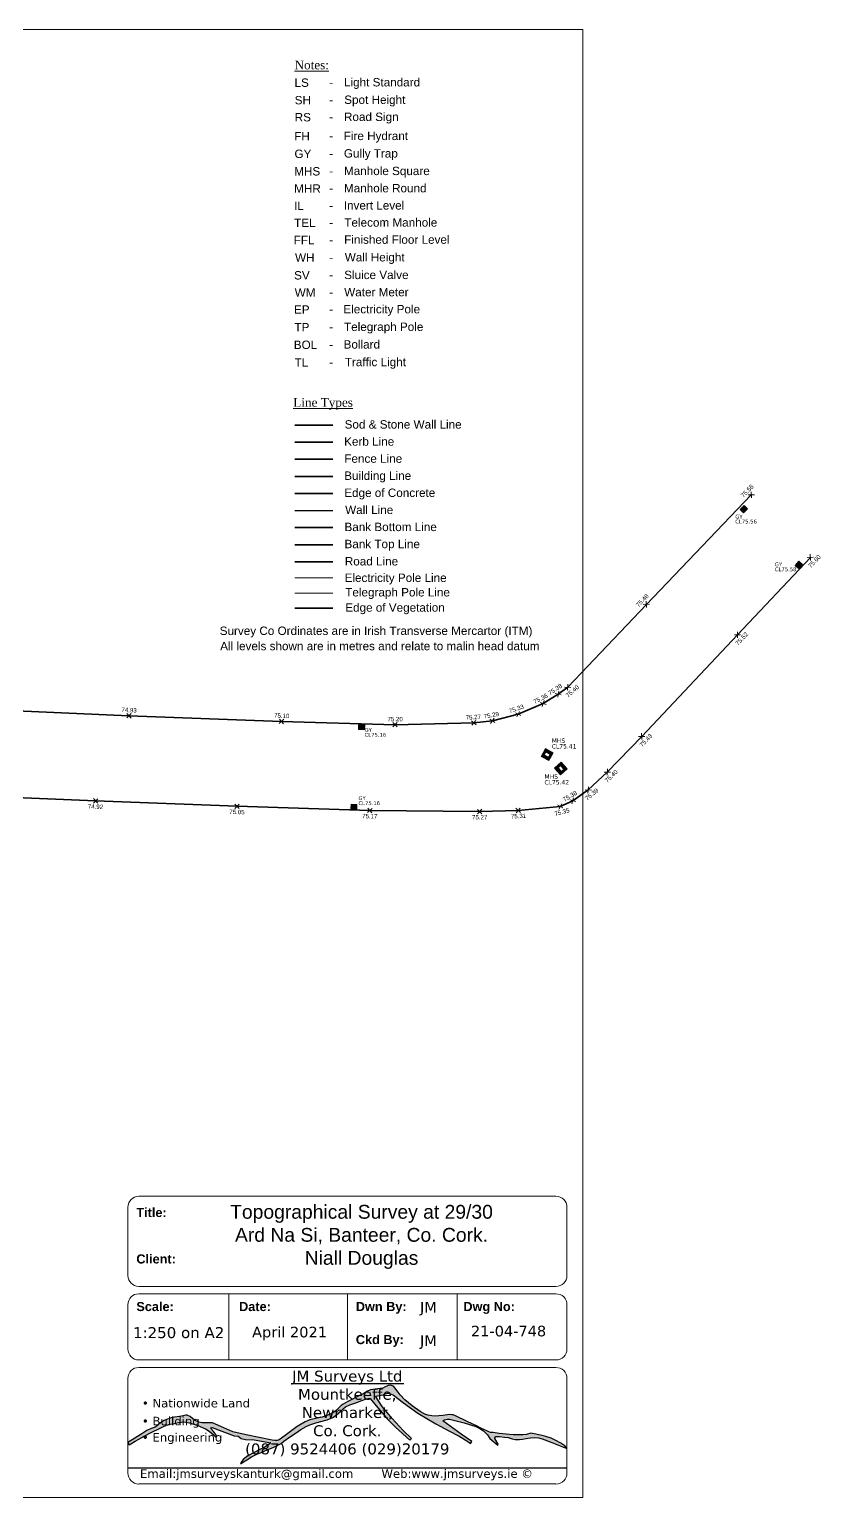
# Model space of a CAD drawing. Header units: metres. Extents: x 538443 to 538604, y 597904 to 598037.
# Drawn here: x 538549.9 to 538604.3, y 597903.9 to 598004.7 of the extents above; entities that cross this region are included whole.
import ezdxf
from ezdxf.enums import TextEntityAlignment as Align

# ---------------------------------------------------------------- set-up
doc = ezdxf.new("R2010")
doc.units = ezdxf.units.M
doc.header["$MEASUREMENT"] = 0
doc.header["$PDMODE"] = 1
doc.header["$PDSIZE"] = 0.1
doc.layers.get('0').update_dxf_attribs({"lineweight": 0})
for name, color, linetype, lineweight in [('$TXTOUTLINES', 7, 'Continuous', 0), ('Bank Bottom Line', 12, 'Continuous', 35), ('Bank Top Line', 20, 'Continuous', 35), ('Building Line', 5, 'Continuous', 35), ('Edge of Concrete Line', 32, 'Continuous', 35), ('Edge of Vegetation Line', 3, 'Continuous', 35), ('Electricity Wire Line', 6, 'Continuous', 0), ('Fence Line', 16, 'Continuous', 35), ('Gully Elevation', 150, 'Continuous', 0), ('Gully Symbol', 150, 'Continuous', 0), ('Gully Text', 150, 'Continuous', 0), ('Kerb Elevation', 7, 'Continuous', 0), ('Kerb Line', 7, 'Continuous', 35), ('Kerb Symbol', 7, 'Continuous', 0), ('Manhole Square Elevation', 7, 'Continuous', 0), ('Manhole Square Symbol', 7, 'Continuous', 0), ('Manhole Square Text', 7, 'Continuous', 0), ('Road Line', 7, 'Continuous', 35), ('Sod and Stone Wall Line', 44, 'Continuous', 35), ('Telecom Wire Line', 4, 'Continuous', 0), ('Text', 7, 'Continuous', 0), ('Track Line', 7, 'Continuous', 35), ('Wall Line', 251, 'Continuous', 35)]:
    doc.layers.add(name, color=color, linetype=linetype, lineweight=lineweight)
doc.layers.add('Logo', color=255, linetype='Continuous')
doc.layers.add('POINTS', color=7, linetype='Continuous')
doc.styles.add('2mm Arial', font='arial.ttf')
doc.styles.add('_1', font='Times New Roman')
doc.styles.add('Manhole Arial 2mm 115', font='verdana.ttf')
doc.styles.add('Manhole TEXT 1.75mm 115', font='arial.ttf')
doc.styles.add('Spot Height Text', font='verdana.ttf')
doc.styles.get("Standard").update_dxf_attribs({"font": 'arial.ttf'})
doc.styles.add('Verdana 1.75', font='verdana.ttf')

# ---------------------------------------------------------------- blocks, each defined once
blk = doc.blocks.new('Gully')
for p, q in [((-0.31, -0.41), (-0.31, 0.41)), ((-0.29, -0.41), (-0.29, 0.41)), ((-0.16, -0.41), (-0.16, 0.41)), ((-0.14, -0.41), (-0.14, 0.41)), ((-0.01, -0.41), (-0.01, 0.41)), ((0.01, -0.41), (0.01, 0.41)), ((0.14, -0.41), (0.14, 0.41)), ((0.16, -0.41), (0.16, 0.41)), ((0.29, -0.41), (0.29, 0.41)), ((0.31, -0.41), (0.31, 0.41))]:
    blk.add_line(p, q)
for points in [[(0.5, 0.5), (-0.5, 0.5), (-0.5, -0.5), (0.5, -0.5)], [(0.43, 0.41), (-0.43, 0.41), (-0.43, -0.41), (0.43, -0.41)]]:
    blk.add_lwpolyline(points, close=True)
blk = doc.blocks.new('CROSS')
at = {"color": 0}
for points in [[(0.5, 0.5), (-0.5, -0.5)], [(0.5, -0.5), (-0.5, 0.5)]]:
    blk.add_lwpolyline(points, dxfattribs=at)
blk = doc.blocks.new('3')
at = {"layer": 'Bank Bottom Line'}
blk.add_line((722557.466, 725572.721), (722559.236, 725572.721), dxfattribs=at)
at = {"layer": 'Bank Top Line'}
blk.add_line((722557.466, 725571.926), (722559.236, 725571.926), dxfattribs=at)
at = {"layer": 'Building Line'}
blk.add_line((722557.466, 725575.105), (722559.236, 725575.105), dxfattribs=at)
at = {"layer": 'Edge of Concrete Line'}
blk.add_line((722557.466, 725574.31), (722559.236, 725574.31), dxfattribs=at)
at = {"layer": 'Edge of Vegetation Line'}
blk.add_line((722557.466, 725568.968), (722559.236, 725568.968), dxfattribs=at)
at = {"layer": 'Electricity Wire Line'}
blk.add_line((722557.466, 725570.387), (722559.236, 725570.387), dxfattribs=at)
at = {"layer": 'Fence Line'}
blk.add_line((722557.466, 725575.9), (722559.236, 725575.9), dxfattribs=at)
at = {"layer": 'Road Line'}
blk.add_line((722557.466, 725571.124), (722559.236, 725571.124), dxfattribs=at)
at = {"layer": 'Sod and Stone Wall Line'}
blk.add_line((722557.466, 725577.49), (722559.236, 725577.49), dxfattribs=at)
at = {"layer": 'Telecom Wire Line'}
blk.add_line((722557.466, 725569.678), (722559.236, 725569.678), dxfattribs=at)
at = {"layer": 'Track Line'}
blk.add_line((722557.466, 725576.695), (722559.236, 725576.695), dxfattribs=at)
at = {"layer": 'Wall Line', "linetype": 'Continuous', "lineweight": 30}
blk.add_line((722557.466, 725573.516), (722559.236, 725573.516), dxfattribs=at)
at = {"layer": 'Text', "style": 'Manhole TEXT 1.75mm 115'}
for s, height, p in [('LS', 0.3897, (722558.125, 725593.423)), ('-', 0.39, (722559.25, 725593.436)), ('Light Standard', 0.38972, (722563.302, 725593.442)), ('SH', 0.3897, (722558.222, 725592.609)), ('-', 0.39, (722559.25, 725592.622)), ('Spot Height', 0.38972, (722562.616, 725592.628)), ('RS', 0.3897, (722558.222, 725591.815)), ('-', 0.39, (722559.25, 725591.828)), ('Road Sign', 0.3897, (722562.303, 725591.834)), ('FH', 0.3897, (722558.173, 725590.927)), ('Fire Hydrant', 0.38972, (722562.743, 725590.946)), ('-', 0.39, (722559.25, 725590.94)), ('GY', 0.3897, (722558.243, 725590.112)), ('-', 0.39, (722559.25, 725590.126)), ('Gully Trap', 0.3897, (722562.266, 725590.132)), ('MHS', 0.3897, (722558.655, 725589.298)), ('-', 0.39, (722559.25, 725589.311)), ('Manhole Square', 0.38972, (722563.753, 725589.317)), ('MHR', 0.3897, (722558.682, 725588.496)), ('-', 0.39, (722559.25, 725588.51)), ('Manhole Round', 0.38972, (722563.602, 725588.516)), ('IL', 0.3897, (722557.893, 725587.695)), ('-', 0.39, (722559.25, 725587.708)), ('Invert Level', 0.38972, (722562.565, 725587.714)), ('TEL', 0.3897, (722558.438, 725586.9)), ('Telecom Manhole', 0.38972, (722564.103, 725586.919)), ('FFL', 0.3897, (722558.389, 725586.103)), ('-', 0.39, (722559.25, 725586.913)), ('Finished Floor Level', 0.38972, (722564.671, 725586.122)), ('-', 0.39, (722559.25, 725586.112)), ('WH', 0.3897, (722558.389, 725585.282)), ('-', 0.39, (722559.25, 725585.295)), ('Wall Height', 0.38972, (722562.58, 725585.301)), ('SV', 0.3897, (722558.165, 725584.461)), ('-', 0.39, (722559.25, 725584.474)), ('Sluice Valve', 0.38972, (722562.765, 725584.48)), ('WM', 0.3897, (722558.434, 725583.658)), ('-', 0.39, (722559.25, 725583.672)), ('Water Meter', 0.38972, (722562.765, 725583.678)), ('EP', 0.3897, (722558.16, 725582.867)), ('-', 0.39, (722559.25, 725582.88)), ('Electricity Pole', 0.38972, (722563.302, 725582.886)), ('TP', 0.3897, (722558.15, 725582.047)), ('Telegraph Pole', 0.38972, (722563.455, 725582.066)), ('-', 0.39, (722559.25, 725582.06)), ('BOL', 0.3897, (722558.514, 725581.227)), ('-', 0.39, (722559.25, 725581.24)), ('Bollard', 0.3897, (722561.438, 725581.246)), ('TL', 0.3897, (722558.098, 725580.407)), ('-', 0.39, (722559.25, 725580.42)), ('Traffic Light', 0.38972, (722562.643, 725580.426)), ('Sod & Stone Wall Line', 0.38972, (722565.236, 725577.524)), ('Kerb Line', 0.3897, (722562.098, 725576.729)), ('Fence Line', 0.3897, (722562.469, 725575.934)), ('Building Line', 0.38972, (722562.888, 725575.139)), ('Edge of Concrete', 0.38972, (722564.009, 725574.344)), ('Wall Line', 0.3897, (722562.053, 725573.549)), ('Bank Bottom Line', 0.38972, (722564.08, 725572.755)), ('Bank Top Line', 0.38972, (722563.294, 725571.96)), ('Road Line', 0.3897, (722562.28, 725571.157)), ('Electricity Pole Line', 0.38972, (722564.538, 725570.39)), ('Telegraph Pole Line', 0.38972, (722564.691, 725569.715)), ('Edge of Vegetation', 0.38972, (722564.45, 725569.006)), ('Survey Co Ordinates are in Irish Transverse Mercartor (ITM) ', 0.38972, (722568.679, 725567.924)), ('All levels shown are in metres and relate to malin head datum', 0.38972, (722568.857, 725567.213))]:
    blk.add_text(s, height=height, dxfattribs=at).set_placement(p, align=Align.MIDDLE_RIGHT)
at = {"layer": 'Text', "width": 3.29667, "attachment_point": 2, "style": '_1'}
for s, insert, char_height in [('{\\LNotes:}', (722558.259, 725594.451), 0.406), ('{\\LLine Types}', (722558.788, 725578.749), 0.40596)]:
    blk.add_mtext(s, dxfattribs=dict(at, insert=insert, char_height=char_height))
blk = doc.blocks.new('1')
at = {"layer": 'Logo'}
blk.add_hatch(color=256, dxfattribs=at).paths.add_polyline_path([(538575.04, 597911.41), (538574.93, 597911.51), (538574.81, 597911.56), (538574.71, 597911.58), (538574.58, 597911.57), (538574.48, 597911.52), (538574.37, 597911.47), (538574.21, 597911.39), (538574.03, 597911.35), (538573.52, 597911.28), (538573.36, 597911.26), (538573.16, 597911.17), (538572.9, 597911.02), (538572.65, 597910.9), (538571.8, 597910.46), (538571.49, 597910.28), (538571.35, 597910.19), (538571.16, 597910), (538570.93, 597909.79), (538570.71, 597909.64), (538570.29, 597909.47), (538570.03, 597909.38), (538569.7, 597909.31), (538569.18, 597909.2), (538568.88, 597909.07), (538568.33, 597908.74), (538567.49, 597908.14), (538567.09, 597907.84), (538566.95, 597907.79), (538566.79, 597907.79), (538566.6, 597907.82), (538564.82, 597908.17), (538563.91, 597908.38), (538563.08, 597908.74), (538562.5, 597908.99), (538562.4, 597909), (538562.24, 597909), (538562.1, 597908.99), (538561.79, 597909), (538561.56, 597909.05), (538561.32, 597909.16), (538561.15, 597909.27), (538560.96, 597909.43), (538560.86, 597909.49), (538560.75, 597909.53), (538560.66, 597909.53), (538560.48, 597909.49), (538560.23, 597909.43), (538559.9, 597909.38), (538559.6, 597909.31), (538559.34, 597909.23), (538559.17, 597909.16), (538558.93, 597909.01), (538558.76, 597908.86), (538558.7, 597908.79), (538558.57, 597908.71), (538558.29, 597908.62), (538557.99, 597908.47), (538557.64, 597908.25), (538556.69, 597907.64), (538556.78, 597907.49), (538557.18, 597907.74), (538557.44, 597907.88), (538557.81, 597908.09), (538558.29, 597908.34), (538558.9, 597908.64), (538559.09, 597908.72), (538559.35, 597908.83), (538559.6, 597908.9), (538559.88, 597908.95), (538560.17, 597909.02), (538560.54, 597909.06), (538560.92, 597909), (538561.5, 597908.81), (538562.03, 597908.58), (538562.28, 597908.42), (538562.55, 597908.2), (538562.7, 597908.04), (538562.81, 597908.06), (538562.71, 597908.21), (538562.56, 597908.4), (538562.39, 597908.61), (538562.43, 597908.69), (538562.47, 597908.68), (538563.98, 597908.11), (538564.26, 597908.09), (538564.48, 597907.92), (538564.78, 597907.85), (538565.37, 597907.83), (538566.5, 597907.63), (538566.31, 597907.47), (538566.06, 597907.31), (538565.76, 597907.16), (538565.36, 597906.96), (538564.94, 597906.73), (538564.61, 597906.47), (538564.44, 597906.25), (538564.42, 597906.2), (538564.46, 597906.2), (538564.57, 597906.28), (538564.86, 597906.46), (538565.18, 597906.66), (538565.51, 597906.82), (538565.84, 597906.97), (538566.25, 597907.14), (538566.66, 597907.31), (538567.22, 597907.57), (538567.4, 597907.74), (538567.72, 597907.97), (538568.24, 597908.32), (538568.58, 597908.54), (538568.93, 597908.74), (538569.19, 597908.87), (538569.6, 597909), (538570.37, 597909.21), (538570.76, 597909.37), (538571.02, 597909.56), (538571.33, 597909.8), (538571.48, 597909.97), (538571.65, 597910.1), (538571.94, 597910.23), (538572.34, 597910.37), (538572.77, 597910.54), (538573.09, 597910.65), (538573.2, 597910.68), (538573.33, 597910.66), (538573.46, 597910.53), (538573.74, 597910.17), (538574.55, 597909.22), (538575.08, 597908.71), (538576.06, 597907.81), (538576.17, 597907.93), (538575.6, 597908.48), (538574.85, 597909.29), (538574.17, 597910.13), (538573.7, 597910.84), (538574.23, 597910.93), (538574.38, 597911), (538574.53, 597911.03), (538574.74, 597911), (538574.93, 597910.91), (538575.62, 597910.38), (538576.62, 597909.66), (538577.84, 597908.94), (538578.75, 597908.45), (538579.46, 597908.08), (538579.97, 597907.77), (538580.22, 597907.59), (538580.32, 597907.71), (538579.58, 597908.23), (538578.33, 597909.14), (538578.45, 597909.21), (538578.65, 597909.26), (538578.79, 597909.25), (538578.96, 597909.21), (538579.79, 597908.99), (538580.6, 597908.74), (538580.87, 597908.61), (538581.13, 597908.45), (538581.4, 597908.17), (538581.55, 597907.93), (538581.7, 597907.8), (538582.11, 597907.47), (538582.14, 597907.53), (538581.9, 597907.92), (538581.91, 597907.96), (538581.96, 597908.07), (538582.21, 597908.05), (538582.56, 597908.02), (538582.82, 597908), (538583.1, 597907.9), (538583.29, 597907.86), (538583.59, 597907.85), (538583.81, 597907.88), (538584.06, 597907.93), (538584.36, 597907.98), (538584.61, 597907.99), (538584.91, 597907.97), (538585.15, 597907.89), (538585.81, 597907.65), (538586.84, 597907.24), (538586.8, 597907.3), (538586.7, 597907.41), (538586.44, 597907.6), (538586.09, 597907.78), (538585.76, 597907.94), (538585.41, 597908.05), (538585.04, 597908.15), (538584.49, 597908.27), (538584.38, 597908.28), (538584.07, 597908.2), (538583.82, 597908.18), (538583.64, 597908.17), (538583.15, 597908.18), (538582.69, 597908.21), (538582.2, 597908.27), (538581.78, 597908.33), (538581.6, 597908.34), (538581.48, 597908.38), (538581.34, 597908.45), (538581.15, 597908.53), (538580.93, 597908.64), (538580.68, 597908.77), (538580, 597909.1), (538579.19, 597909.48), (538579.03, 597909.54), (538578.94, 597909.56), (538578.79, 597909.57), (538578.64, 597909.56), (538578.33, 597909.5), (538578.05, 597909.47), (538577.81, 597909.45), (538577.57, 597909.47), (538577.3, 597909.53), (538577.1, 597909.6), (538576.77, 597909.78), (538576.21, 597910.16), (538575.72, 597910.57), (538575.4, 597910.92), (538575.25, 597911.11)])
at = {"lineweight": 0}
for p, q in [((538557.44, 597924.56), (538586.1, 597924.56)), ((538556.69, 597919.12), (538556.69, 597923.81)), ((538586.85, 597923.81), (538586.85, 597919.12)), ((538557.44, 597918.37), (538586.1, 597918.37)), ((538557.44, 597917.86), (538586.1, 597917.86)), ((538563.63, 597917.86), (538563.63, 597913.32)), ((538571.77, 597917.86), (538571.77, 597913.32)), ((538579.31, 597917.86), (538579.31, 597913.32)), ((538556.69, 597914.07), (538556.69, 597917.11)), ((538586.85, 597914.07), (538586.85, 597917.11)), ((538557.44, 597913.32), (538586.1, 597913.32)), ((538557.44, 597912.81), (538586.1, 597912.81)), ((538556.69, 597905.55), (538556.69, 597912.05)), ((538586.85, 597905.55), (538586.85, 597912.05)), ((538557.44, 597904.8), (538586.1, 597904.8))]:
    blk.add_line(p, q, dxfattribs=at)
for centre, start, end in [((538557.44, 597923.81), 90, 180), ((538586.1, 597923.81), 0, 90), ((538557.44, 597919.12), 180, 270), ((538586.1, 597919.12), 270, 0), ((538557.44, 597917.11), 90, 180), ((538586.1, 597917.11), 0, 90), ((538557.44, 597914.07), 180, 270), ((538586.1, 597914.07), 270, 0), ((538557.44, 597912.05), 90, 180), ((538586.1, 597912.05), 0, 90), ((538557.44, 597905.55), 180, 270), ((538586.1, 597905.55), 270, 0)]:
    blk.add_arc(centre, 0.754, start, end, dxfattribs=at)
at = {"layer": 'Logo'}
blk.add_lwpolyline([(538556.69, 597907.64), (538556.78, 597907.49), (538557.18, 597907.74), (538557.44, 597907.88), (538557.81, 597908.09), (538558.29, 597908.34), (538558.9, 597908.64), (538559.09, 597908.72), (538559.35, 597908.83), (538559.6, 597908.9), (538559.88, 597908.95), (538560.17, 597909.02), (538560.54, 597909.06), (538560.92, 597909), (538561.5, 597908.81), (538562.03, 597908.58), (538562.28, 597908.42), (538562.55, 597908.2), (538562.7, 597908.04), (538562.81, 597908.06), (538562.71, 597908.21), (538562.56, 597908.4), (538562.39, 597908.61), (538562.43, 597908.69), (538562.47, 597908.68), (538563.98, 597908.11), (538564.26, 597908.09), (538564.48, 597907.92), (538564.78, 597907.85), (538565.37, 597907.83), (538566.5, 597907.63), (538566.31, 597907.47), (538566.06, 597907.31), (538565.76, 597907.16), (538565.36, 597906.96), (538564.94, 597906.73), (538564.61, 597906.47), (538564.44, 597906.25), (538564.42, 597906.2), (538564.46, 597906.2), (538564.57, 597906.28), (538564.86, 597906.46), (538565.18, 597906.66), (538565.51, 597906.82), (538565.84, 597906.97), (538566.25, 597907.14), (538566.66, 597907.31), (538567.22, 597907.57), (538567.4, 597907.74), (538567.72, 597907.97), (538568.24, 597908.32), (538568.58, 597908.54), (538568.93, 597908.74), (538569.19, 597908.87), (538569.6, 597909), (538570.37, 597909.21), (538570.76, 597909.37), (538571.02, 597909.56), (538571.33, 597909.8), (538571.48, 597909.97), (538571.65, 597910.1), (538571.94, 597910.23), (538572.34, 597910.37), (538572.77, 597910.54), (538573.09, 597910.65), (538573.2, 597910.68), (538573.33, 597910.66), (538573.46, 597910.53), (538573.74, 597910.17), (538574.55, 597909.22), (538575.08, 597908.71), (538576.06, 597907.81), (538576.17, 597907.93), (538575.6, 597908.48), (538574.85, 597909.29), (538574.17, 597910.13), (538573.7, 597910.84), (538574.23, 597910.93), (538574.38, 597911), (538574.53, 597911.03), (538574.74, 597911), (538574.93, 597910.91), (538575.62, 597910.38), (538576.62, 597909.66), (538577.84, 597908.94), (538578.75, 597908.45), (538579.46, 597908.08), (538579.97, 597907.77), (538580.22, 597907.59), (538580.32, 597907.71), (538579.58, 597908.23), (538578.33, 597909.14), (538578.45, 597909.21), (538578.65, 597909.26), (538578.79, 597909.25), (538578.96, 597909.21), (538579.79, 597908.99), (538580.6, 597908.74), (538580.87, 597908.61), (538581.13, 597908.45), (538581.4, 597908.17), (538581.55, 597907.93), (538581.7, 597907.8), (538582.11, 597907.47), (538582.14, 597907.53), (538581.9, 597907.92), (538581.91, 597907.96), (538581.96, 597908.07), (538582.21, 597908.05), (538582.56, 597908.02), (538582.82, 597908), (538583.1, 597907.9), (538583.29, 597907.86), (538583.59, 597907.85), (538583.81, 597907.88), (538584.06, 597907.93), (538584.36, 597907.98), (538584.61, 597907.99), (538584.91, 597907.97), (538585.15, 597907.89), (538585.81, 597907.65), (538586.84, 597907.24), (538586.8, 597907.3), (538586.7, 597907.41), (538586.44, 597907.6), (538586.09, 597907.78), (538585.76, 597907.94), (538585.41, 597908.05), (538585.04, 597908.15), (538584.48, 597908.27), (538584.46, 597908.27), (538584.38, 597908.28), (538584.07, 597908.2), (538583.82, 597908.18), (538583.64, 597908.17), (538583.15, 597908.18), (538582.69, 597908.21), (538582.2, 597908.27), (538581.78, 597908.33), (538581.6, 597908.34), (538581.48, 597908.38), (538581.34, 597908.45), (538581.15, 597908.53), (538580.93, 597908.64), (538580.68, 597908.77), (538580, 597909.1), (538579.19, 597909.48), (538579.03, 597909.54), (538578.94, 597909.56), (538578.79, 597909.57), (538578.64, 597909.56), (538578.33, 597909.5), (538578.05, 597909.47), (538577.81, 597909.45), (538577.57, 597909.47), (538577.3, 597909.53), (538577.1, 597909.6), (538576.77, 597909.78), (538576.21, 597910.16), (538575.72, 597910.57), (538575.4, 597910.92), (538575.25, 597911.11), (538575.04, 597911.41), (538574.93, 597911.51), (538574.81, 597911.56), (538574.71, 597911.58), (538574.58, 597911.57), (538574.48, 597911.52), (538574.37, 597911.47), (538574.21, 597911.39), (538574.03, 597911.35), (538573.52, 597911.28), (538573.36, 597911.26), (538573.16, 597911.17), (538572.9, 597911.02), (538572.65, 597910.9), (538571.8, 597910.46), (538571.49, 597910.28), (538571.35, 597910.19), (538571.16, 597910), (538570.93, 597909.79), (538570.71, 597909.64), (538570.29, 597909.47), (538570.03, 597909.38), (538569.7, 597909.31), (538569.18, 597909.2), (538568.88, 597909.07), (538568.33, 597908.74), (538567.49, 597908.14), (538567.09, 597907.84), (538566.95, 597907.79), (538566.79, 597907.79), (538566.6, 597907.82), (538564.82, 597908.17), (538563.91, 597908.38), (538563.08, 597908.74), (538562.5, 597908.99), (538562.4, 597909), (538562.24, 597909), (538562.1, 597908.99), (538561.79, 597909), (538561.56, 597909.05), (538561.32, 597909.16), (538561.15, 597909.27), (538560.96, 597909.43), (538560.86, 597909.49), (538560.75, 597909.53), (538560.66, 597909.53), (538560.48, 597909.49), (538560.23, 597909.43), (538559.9, 597909.38), (538559.6, 597909.31), (538559.34, 597909.23), (538559.17, 597909.16), (538558.93, 597909.01), (538558.76, 597908.86), (538558.7, 597908.79), (538558.57, 597908.71), (538558.29, 597908.62), (538557.99, 597908.47), (538557.64, 597908.25), (538556.69, 597907.64)], dxfattribs=at)
at = {"layer": 'Logo', "color": 1, "lineweight": 30}
for points in [[(538567.9, 597911.69), (538575.65, 597911.69)], [(538556.69, 597905.91), (538586.85, 597905.91)]]:
    blk.add_lwpolyline(points, dxfattribs=at)
at = {"layer": 'Text', "style": 'Spot Height Text'}
for s, height, p in [('JM', 0.729, (538576.76, 597916.57)), ('1:250 on A2', 0.7517, (538557.04, 597914.82)), ('April 2021', 0.729, (538565.22, 597914.87)), ('21-04-748', 0.728, (538580.26, 597914.94)), ('JM', 0.729, (538576.76, 597914.27)), ('Email:jmsurveyskanturk@gmail.com', 0.5831, (538557.52, 597905.22)), ('Web:www.jmsurveys.ie ©', 0.5831, (538574.11, 597905.22))]:
    blk.add_text(s, height=height, dxfattribs=at).set_placement(p)
at = {"layer": 'Text', "color": 1, "style": 'Spot Height Text'}
for s, height, p in [('• Nationwide Land', 0.5831, (538557.65, 597910.06)), ('• Building', 0.583, (538557.65, 597908.83)), ('• Engineering', 0.5831, (538557.65, 597907.71))]:
    blk.add_text(s, height=height, dxfattribs=at).set_placement(p)
at = {"layer": 'Text'}
for s, insert, char_height, width, attachment_point in [('{\\fArial|b1|i0|c0|p34;Title:}', (538557.27, 597923.76), 0.6248, 6.7685, 1), ('\\pt18.3;Topographical Survey at 29/30 \\PArd Na Si, Banteer, Co. Cork.\\PNiall Douglas', (538572.74, 597921.77), 0.9489, 25.451, 5), ('{\\fArial|b1|i0|c0|p34;Client:}', (538557.27, 597920.57), 0.6248, 6.7685, 1), ('{\\fArial|b1|i0|c0|p34;Scale:}', (538557.27, 597917.3), 0.6248, 6.9055, 1), ('{\\fArial|b1|i0|c0|p34;Date:}', (538564.33, 597917.3), 0.6248, 6.9055, 1), ('{\\fArial|b1|i0|c0|p34;Dwn By:}', (538572.35, 597917.3), 0.6248, 6.9055, 1), ('{\\fArial|b1|i0|c0|p34;Dwg No:}', (538579.74, 597917.3), 0.6248, 6.9055, 1), ('{\\fArial|b1|i0|c0|p34;Ckd By:}', (538572.35, 597915.03), 0.6248, 6.9055, 1)]:
    blk.add_mtext(s, dxfattribs=dict(at, insert=insert, char_height=char_height, width=width, attachment_point=attachment_point))
at = {"layer": 'Text', "insert": (538571.76, 597909.64), "char_height": 0.7497, "width": 25.7908, "attachment_point": 5, "style": 'Verdana 1.75'}
blk.add_mtext('JM {\\C1;Surveys} Ltd\\PMountkeeffe,\\PNewmarket,\\PCo. Cork.\\P(087) 9524406 (029)20179', dxfattribs=at)

msp = doc.modelspace()

# ---------------------------------------------------------------- linework, layer by layer
at = {"layer": '$TXTOUTLINES', "color": 7}
msp.add_lwpolyline([(538443.35, 598004.72), (538587.95, 598004.72), (538587.95, 597903.86), (538443.35, 597903.86)], close=True, dxfattribs=at)
at = {"layer": 'Kerb Line'}
for points in [[(538546.94, 597958), (538556.76, 597957.57), (538567.24, 597957.18), (538575.05, 597956.95), (538580.45, 597957.08), (538581.73, 597957.22), (538583.5, 597957.68), (538585.22, 597958.41), (538586.26, 597959.05), (538586.91, 597959.53), (538592.31, 597965.22), (538599.52, 597972.74)], [(538603.58, 597968.45), (538598.57, 597963.13), (538591.99, 597956.15), (538589.63, 597953.7), (538588.32, 597952.47), (538587.25, 597951.73), (538586.4, 597951.34), (538583.51, 597951.07), (538580.86, 597950.99), (538573.31, 597951.06), (538564.19, 597951.35), (538554.47, 597951.72), (538546.19, 597952.07)]]:
    msp.add_lwpolyline(points, dxfattribs=at)
at = {"layer": 'Manhole Square Symbol'}
for p, q in [((538585.38, 597955.31), (538585.09, 597954.78)), ((538585.35, 597954.85), (538585.09, 597954.78)), ((538585.62, 597954.49), (538585.09, 597954.78)), ((538585.32, 597954.91), (538585.13, 597954.85)), ((538585.17, 597954.73), (538585.13, 597954.86)), ((538585.43, 597954.81), (538585.16, 597954.74)), ((538585.36, 597954.98), (538585.17, 597954.93)), ((538585.24, 597954.69), (538585.17, 597954.93)), ((538585.4, 597955.06), (538585.21, 597955)), ((538585.32, 597954.65), (538585.21, 597955.01)), ((538585.5, 597954.77), (538585.24, 597954.69)), ((538585.61, 597955.18), (538585.25, 597955.08)), ((538585.31, 597954.9), (538585.26, 597955.08)), ((538585.53, 597955.22), (538585.29, 597955.15)), ((538585.35, 597954.97), (538585.3, 597955.16)), ((538585.41, 597955.07), (538585.3, 597954.88)), ((538585.59, 597954.72), (538585.3, 597954.88)), ((538585.58, 597954.73), (538585.31, 597954.65)), ((538585.39, 597954.61), (538585.32, 597954.87)), ((538585.46, 597955.26), (538585.33, 597955.23)), ((538585.39, 597955.05), (538585.34, 597955.23)), ((538585.91, 597955.02), (538585.38, 597955.31)), ((538585.46, 597955.04), (538585.38, 597955.31)), ((538585.47, 597954.57), (538585.39, 597954.83)), ((538585.7, 597954.91), (538585.41, 597955.07)), ((538585.68, 597955.14), (538585.42, 597955.06)), ((538585.53, 597955), (538585.45, 597955.27)), ((538585.54, 597954.53), (538585.47, 597954.79)), ((538585.76, 597955.1), (538585.5, 597955.02)), ((538585.61, 597954.96), (538585.53, 597955.23)), ((538585.62, 597954.49), (538585.54, 597954.75)), ((538585.83, 597955.06), (538585.57, 597954.98)), ((538585.7, 597954.91), (538585.59, 597954.72)), ((538585.68, 597954.92), (538585.6, 597955.18)), ((538585.79, 597954.79), (538585.6, 597954.74)), ((538585.66, 597954.56), (538585.61, 597954.75)), ((538585.91, 597955.02), (538585.62, 597954.49)), ((538585.83, 597954.87), (538585.64, 597954.81)), ((538585.91, 597955.02), (538585.65, 597954.94)), ((538585.7, 597954.64), (538585.65, 597954.82)), ((538585.78, 597954.79), (538585.68, 597955.14)), ((538585.87, 597954.94), (538585.68, 597954.89)), ((538585.74, 597954.71), (538585.69, 597954.9)), ((538585.82, 597954.86), (538585.75, 597955.1)), ((538585.86, 597954.94), (538585.83, 597955.06)), ((538585.74, 597954.72), (538585.39, 597954.61)), ((538585.7, 597954.64), (538585.46, 597954.57)), ((538585.66, 597954.57), (538585.54, 597954.53)), ((538586.01, 597953.96), (538586.46, 597954.38)), ((538586.01, 597953.96), (538586.42, 597953.51)), ((538586.01, 597953.96), (538586.29, 597953.95)), ((538586.08, 597954.03), (538586.07, 597953.9)), ((538586.07, 597954.02), (538586.27, 597954.02)), ((538586.07, 597953.9), (538586.35, 597953.89)), ((538586.14, 597954.09), (538586.13, 597953.83)), ((538586.13, 597953.84), (538586.41, 597953.82)), ((538586.14, 597954.08), (538586.33, 597954.07)), ((538586.18, 597953.77), (538586.46, 597953.76)), ((538586.21, 597954.15), (538586.19, 597953.77)), ((538586.2, 597954.14), (538586.4, 597954.13)), ((538586.25, 597954), (538586.41, 597954.15)), ((538586.25, 597954), (538586.48, 597953.75)), ((538586.26, 597953.98), (538586.25, 597953.7)), ((538586.27, 597954.2), (538586.26, 597954.01)), ((538586.27, 597954.2), (538586.64, 597954.18)), ((538586.32, 597953.92), (538586.31, 597953.64)), ((538586.33, 597954.26), (538586.59, 597954.25)), ((538586.33, 597954.26), (538586.33, 597954.07)), ((538586.38, 597953.85), (538586.37, 597953.57)), ((538586.39, 597954.32), (538586.53, 597954.31)), ((538586.4, 597954.32), (538586.39, 597954.13)), ((538586.41, 597954.15), (538586.64, 597953.9)), ((538586.42, 597954.13), (538586.7, 597954.12)), ((538586.42, 597953.51), (538586.88, 597953.93)), ((538586.44, 597953.79), (538586.42, 597953.51)), ((538586.46, 597954.38), (538586.45, 597954.1)), ((538586.46, 597954.38), (538586.88, 597953.93)), ((538586.48, 597954.07), (538586.76, 597954.06)), ((538586.48, 597953.75), (538586.64, 597953.9)), ((538586.5, 597953.77), (538586.49, 597953.57)), ((538586.49, 597953.76), (538586.69, 597953.75)), ((538586.52, 597954.32), (538586.51, 597954.04)), ((538586.54, 597954), (538586.82, 597953.99)), ((538586.55, 597953.82), (538586.75, 597953.81)), ((538586.56, 597953.82), (538586.55, 597953.63)), ((538586.58, 597954.25), (538586.57, 597953.97)), ((538586.6, 597953.94), (538586.88, 597953.93)), ((538586.62, 597953.88), (538586.82, 597953.87)), ((538586.63, 597953.88), (538586.62, 597953.69)), ((538586.64, 597954.19), (538586.63, 597953.91)), ((538586.7, 597954.12), (538586.68, 597953.75)), ((538586.76, 597954.06), (538586.75, 597953.8)), ((538586.82, 597954), (538586.81, 597953.86)), ((538586.24, 597953.71), (538586.62, 597953.69)), ((538586.3, 597953.64), (538586.56, 597953.63)), ((538586.36, 597953.58), (538586.49, 597953.57))]:
    msp.add_line(p, q, dxfattribs=at)
at = {"layer": 'POINTS'}
for p in [(538599.03, 597972.03), (538599.52, 597972.74), (538598.75, 597971.74), (538599.3, 597971.81), (538602.51, 597967.88), (538603.03, 597967.96), (538603.58, 597968.45), (538602.76, 597967.68), (538592.31, 597965.22), (538598.57, 597963.13), (538586.26, 597959.05), (538586.91, 597959.53), (538585.22, 597958.41), (538556.76, 597957.57), (538567.24, 597957.18), (538572.53, 597956.96), (538575.05, 597956.95), (538580.45, 597957.08), (538581.73, 597957.22), (538583.5, 597957.68), (538572.52, 597956.62), (538572.95, 597956.61), (538591.99, 597956.15), (538585.09, 597954.77), (538585.91, 597955.02), (538585.62, 597954.49), (538586.01, 597953.96), (538586.46, 597954.38), (538586.87, 597953.92), (538589.63, 597953.7), (538554.47, 597951.72), (538587.25, 597951.73), (538588.32, 597952.47), (538564.19, 597951.35), (538572.02, 597951.49), (538572.02, 597951.16), (538572.43, 597951.15), (538573.31, 597951.06), (538580.86, 597950.99), (538583.51, 597951.07), (538586.4, 597951.34)]:
    msp.add_point(p, dxfattribs=at)

# ---------------------------------------------------------------- block references
at = {"layer": 'Gully Symbol'}
for p, xscale, yscale, zscale, rotation in [((538599.01, 597971.76), 0.3399979383017513, 0.3973965274374238, 0.3399979383017513, 314.7961012923378), ((538602.78, 597967.93), 0.326590798321609, 0.390415163657529, 0.326590798321609, 136.2453642635906), ((538572.74, 597956.78), 0.3431439073668043, 0.4251423291567555, 0.3431439073668043, 88.51738140698605), ((538572.22, 597951.32), 0.3308809357857798, 0.4101475344621953, 0.3308809357857798, 88.46316483341221)]:
    msp.add_blockref('Gully', p, dxfattribs=dict(at, xscale=xscale, yscale=yscale, zscale=zscale, rotation=rotation))
at = {"layer": 'Kerb Symbol', "xscale": 0.3, "yscale": 0.3, "zscale": 0.3}
for p, rotation in [((538599.52, 597972.74), 316.2402103181465), ((538603.58, 597968.45), 136.7377221965765), ((538592.31, 597965.22), 316.3742306321883), ((538598.57, 597963.13), 136.705243177611), ((538586.26, 597959.05), 304.0045832628746), ((538586.91, 597959.53), 311.3676027402003), ((538583.5, 597957.68), 288.6944882798186), ((538585.22, 597958.41), 297.3734717399112), ((538556.76, 597957.57), 267.6793358487133), ((538567.24, 597957.18), 268.0780244693252), ((538575.05, 597956.95), 269.8417241068583), ((538580.45, 597957.08), 273.954244181407), ((538581.73, 597957.22), 280.4921108928444), ((538591.99, 597956.15), 136.3828951634709), ((538589.63, 597953.7), 134.5644909739628), ((538554.47, 597951.72), 87.67650601869177), ((538587.25, 597951.73), 119.8875517409429), ((538588.32, 597952.47), 128.9452056643243), ((538564.19, 597951.35), 87.9759778885459), ((538573.31, 597951.06), 88.8393886608871), ((538580.86, 597950.99), 90.60662918203074), ((538583.51, 597951.07), 93.48904560917589), ((538586.4, 597951.34), 105.0959128706532)]:
    msp.add_blockref('CROSS', p, dxfattribs=dict(at, rotation=rotation))
at = {"layer": 'Manhole Square Symbol', "xscale": 1.4765625, "yscale": 1.4765625, "zscale": 1.4765625}
msp.add_blockref('3', (-528333.11, -473382.98), dxfattribs=at)
at = {"layer": 'Text'}
msp.add_blockref('1', (0, 0), dxfattribs=at)

# ---------------------------------------------------------------- texts
at = {"layer": 'Gully Elevation', "style": 'Spot Height Text'}
for s, p in [('CL75.56', (538598.42, 597970.91)), ('CL75.58', (538601.14, 597967.63)), ('CL75.16', (538572.95, 597956.26)), ('CL75.16', (538572.53, 597951.57))]:
    msp.add_text(s, height=0.263, dxfattribs=at).set_placement(p, align=Align.MIDDLE_LEFT)
at = {"layer": 'Gully Text', "style": 'Spot Height Text'}
for p in [(538598.42, 597971.25), (538601.14, 597967.97), (538572.95, 597956.6), (538572.53, 597951.91)]:
    msp.add_text('GY', height=0.263, dxfattribs=at).set_placement(p, align=Align.MIDDLE_LEFT)
at = {"layer": 'Kerb Elevation', "style": '2mm Arial'}
for s, rotation, p in [('75.56', 46.2402, (538599.24, 597973.01)), ('75.60', 46.7377, (538603.86, 597968.18)), ('75.48', 46.3742, (538592.03, 597965.49)), ('75.52', 46.7052, (538598.86, 597962.86)), ('75.36', 27.3735, (538585.04, 597958.75)), ('75.38', 34.0046, (538586.04, 597959.38)), ('75.40', 41.3676, (538587.23, 597959.26)), ('74.93', -2.3207, (538556.77, 597957.96)), ('75.29', 10.4921, (538581.66, 597957.61)), ('75.33', 18.6945, (538583.38, 597958.05)), ('75.10', -1.922, (538567.26, 597957.57)), ('75.20', -0.1583, (538575.05, 597957.34)), ('75.27', 3.9542, (538580.42, 597957.47)), ('75.43', 46.3829, (538592.28, 597955.88)), ('75.40', 44.5645, (538589.9, 597953.42)), ('75.38', 29.8876, (538587.06, 597952.05)), ('75.39', 38.9452, (538588.56, 597952.17)), ('74.92', -2.3235, (538554.46, 597951.33)), ('75.05', -2.024, (538564.18, 597950.96)), ('75.17', -1.1606, (538573.31, 597950.67)), ('75.27', 0.6066, (538580.86, 597950.6)), ('75.31', 3.489, (538583.53, 597950.68)), ('75.35', 15.0959, (538586.51, 597950.96))]:
    msp.add_text(s, height=0.3, rotation=rotation, dxfattribs=at).set_placement(p, align=Align.MIDDLE_CENTER)
at = {"layer": 'Manhole Square Elevation', "style": 'Manhole Arial 2mm 115'}
for s, p in [('CL75.41', (538585.81, 597955.47)), ('CL75.42', (538585.31, 597953))]:
    msp.add_text(s, height=0.3, dxfattribs=at).set_placement(p, align=Align.MIDDLE_LEFT)
at = {"layer": 'Manhole Square Text', "style": 'Manhole Arial 2mm 115'}
for p in [(538585.81, 597955.86), (538585.31, 597953.39)]:
    msp.add_text('MHS', height=0.3, dxfattribs=at).set_placement(p, align=Align.MIDDLE_LEFT)

doc.saveas('drawing.dxf')
